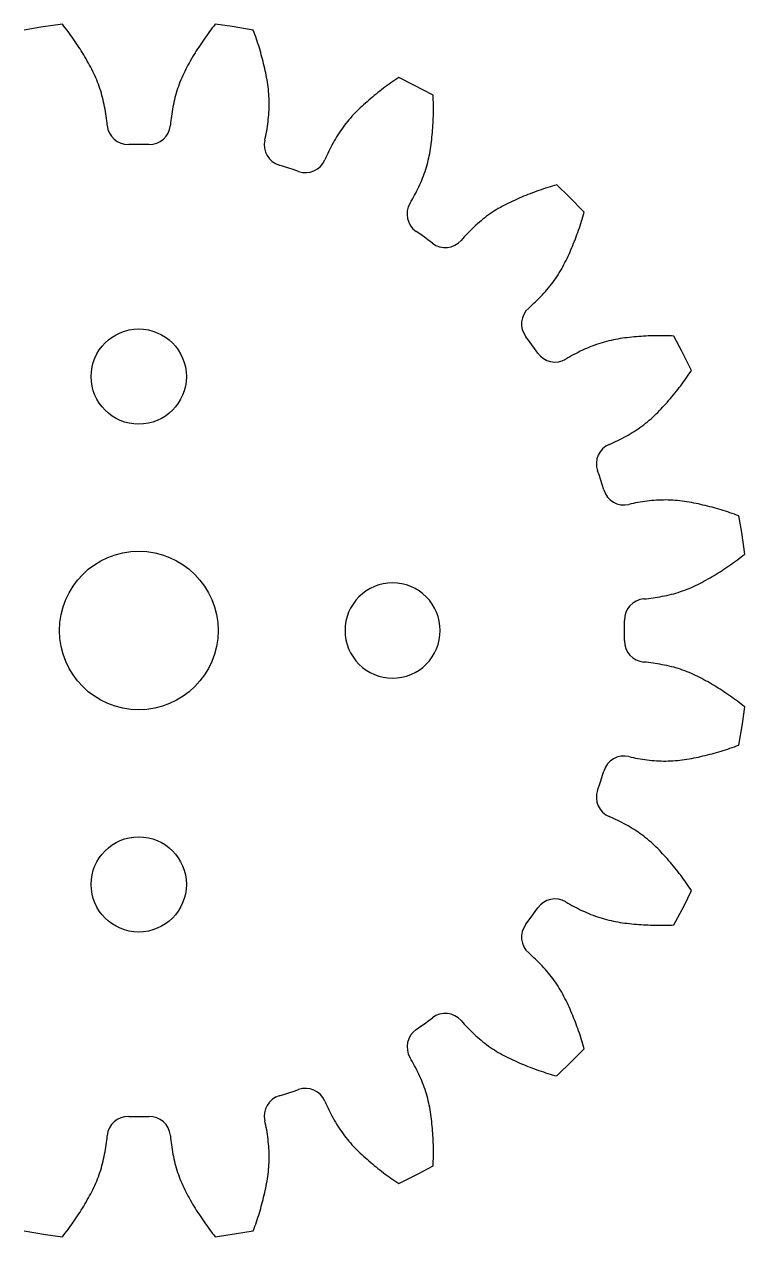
# Model space of a CAD drawing. Header units: inches. Extents: x -337 to 409, y -412 to 336.
# Drawn here: x -9.41 to 13.3, y 224.92 to 263.12 of the extents above; entities that cross this region are included whole.
import ezdxf

# ---------------------------------------------------------------- set-up
doc = ezdxf.new("R2010")
doc.units = ezdxf.units.IN
doc.header["$MEASUREMENT"] = 0

msp = doc.modelspace()

# ---------------------------------------------------------------- linework, layer by layer
at = {"color": 7, "linetype": 'Continuous'}
for p, q in [((-8.166, 263.063), (-8.212, 263.121)), ((-8.12, 263.006), (-8.166, 263.063)), ((-8.075, 262.947), (-8.12, 263.006)), ((-8.031, 262.889), (-8.075, 262.947)), ((-7.987, 262.829), (-8.031, 262.889)), ((-7.944, 262.77), (-7.987, 262.829)), ((-3.619, 262.829), (-3.662, 262.77)), ((-3.575, 262.889), (-3.619, 262.829)), ((-3.53, 262.947), (-3.575, 262.889)), ((-3.485, 263.006), (-3.53, 262.947)), ((-3.44, 263.063), (-3.485, 263.006)), ((-3.393, 263.121), (-3.44, 263.063)), ((-2.166, 262.862), (-2.193, 262.931)), ((-2.141, 262.793), (-2.166, 262.862)), ((-7.901, 262.71), (-7.944, 262.77)), ((-7.859, 262.649), (-7.901, 262.71)), ((-7.817, 262.589), (-7.859, 262.649)), ((-7.776, 262.527), (-7.817, 262.589)), ((-7.735, 262.466), (-7.776, 262.527)), ((-7.695, 262.404), (-7.735, 262.466)), ((-3.871, 262.466), (-3.911, 262.404)), ((-3.83, 262.527), (-3.871, 262.466)), ((-3.789, 262.589), (-3.83, 262.527)), ((-3.747, 262.649), (-3.789, 262.589)), ((-3.705, 262.71), (-3.747, 262.649)), ((-3.662, 262.77), (-3.705, 262.71)), ((-2.116, 262.723), (-2.141, 262.793)), ((-2.092, 262.654), (-2.116, 262.723)), ((-2.068, 262.584), (-2.092, 262.654)), ((-2.046, 262.514), (-2.068, 262.584)), ((-2.024, 262.444), (-2.046, 262.514)), ((-2.002, 262.373), (-2.024, 262.444)), ((-7.655, 262.342), (-7.695, 262.404)), ((-7.615, 262.28), (-7.655, 262.342)), ((-7.576, 262.217), (-7.615, 262.28)), ((-7.538, 262.154), (-7.576, 262.217)), ((-7.5, 262.091), (-7.538, 262.154)), ((-7.462, 262.027), (-7.5, 262.091)), ((-4.106, 262.091), (-4.144, 262.027)), ((-4.068, 262.154), (-4.106, 262.091)), ((-4.029, 262.217), (-4.068, 262.154)), ((-3.99, 262.28), (-4.029, 262.217)), ((-3.951, 262.342), (-3.99, 262.28)), ((-3.911, 262.404), (-3.951, 262.342)), ((-1.981, 262.302), (-2.002, 262.373)), ((-1.961, 262.231), (-1.981, 262.302)), ((-1.941, 262.16), (-1.961, 262.231)), ((-1.922, 262.089), (-1.941, 262.16)), ((-1.903, 262.018), (-1.922, 262.089)), ((-7.425, 261.963), (-7.462, 262.027)), ((-7.389, 261.898), (-7.425, 261.963)), ((-7.353, 261.834), (-7.389, 261.898)), ((-7.318, 261.769), (-7.353, 261.834)), ((-7.284, 261.703), (-7.318, 261.769)), ((-7.251, 261.637), (-7.284, 261.703)), ((-4.321, 261.703), (-4.354, 261.637)), ((-4.287, 261.769), (-4.321, 261.703)), ((-4.253, 261.834), (-4.287, 261.769)), ((-4.217, 261.898), (-4.253, 261.834)), ((-4.181, 261.963), (-4.217, 261.898)), ((-4.144, 262.027), (-4.181, 261.963)), ((-1.885, 261.946), (-1.903, 262.018)), ((-1.867, 261.874), (-1.885, 261.946)), ((-1.85, 261.803), (-1.867, 261.874)), ((-1.833, 261.731), (-1.85, 261.803)), ((-1.817, 261.658), (-1.833, 261.731)), ((-1.802, 261.586), (-1.817, 261.658)), ((-7.219, 261.571), (-7.251, 261.637)), ((-7.188, 261.504), (-7.219, 261.571)), ((-7.158, 261.437), (-7.188, 261.504)), ((-7.129, 261.369), (-7.158, 261.437)), ((-7.101, 261.301), (-7.129, 261.369)), ((-7.075, 261.232), (-7.101, 261.301)), ((-4.504, 261.301), (-4.53, 261.232)), ((-4.477, 261.369), (-4.504, 261.301)), ((-4.448, 261.437), (-4.477, 261.369)), ((-4.418, 261.504), (-4.448, 261.437)), ((-4.387, 261.571), (-4.418, 261.504)), ((-4.354, 261.637), (-4.387, 261.571)), ((-1.787, 261.514), (-1.802, 261.586)), ((-1.773, 261.441), (-1.787, 261.514)), ((-1.76, 261.368), (-1.773, 261.441)), ((-1.748, 261.296), (-1.76, 261.368)), ((-1.737, 261.223), (-1.748, 261.296)), ((2.146, 261.277), (2.086, 261.234)), ((2.207, 261.319), (2.146, 261.277)), ((2.268, 261.361), (2.207, 261.319)), ((2.329, 261.401), (2.268, 261.361)), ((2.39, 261.442), (2.329, 261.401)), ((-7.05, 261.163), (-7.075, 261.232)), ((-7.027, 261.093), (-7.05, 261.163)), ((-7.004, 261.023), (-7.027, 261.093)), ((-6.983, 260.952), (-7.004, 261.023)), ((-6.963, 260.881), (-6.983, 260.952)), ((-4.623, 260.952), (-4.643, 260.881)), ((-4.602, 261.023), (-4.623, 260.952)), ((-4.579, 261.093), (-4.602, 261.023)), ((-4.556, 261.163), (-4.579, 261.093)), ((-4.53, 261.232), (-4.556, 261.163)), ((-1.727, 261.15), (-1.737, 261.223)), ((-1.718, 261.077), (-1.727, 261.15)), ((-1.71, 261.003), (-1.718, 261.077)), ((-1.704, 260.93), (-1.71, 261.003)), ((-1.699, 260.856), (-1.704, 260.93)), ((1.677, 260.92), (1.62, 260.873)), ((1.734, 260.966), (1.677, 260.92)), ((1.792, 261.012), (1.734, 260.966)), ((1.85, 261.058), (1.792, 261.012)), ((1.909, 261.103), (1.85, 261.058)), ((1.967, 261.147), (1.909, 261.103)), ((2.027, 261.191), (1.967, 261.147)), ((2.086, 261.234), (2.027, 261.191)), ((3.477, 260.816), (3.474, 260.89)), ((-6.944, 260.81), (-6.963, 260.881)), ((-6.926, 260.738), (-6.944, 260.81)), ((-6.91, 260.666), (-6.926, 260.738)), ((-6.894, 260.594), (-6.91, 260.666)), ((-6.879, 260.521), (-6.894, 260.594)), ((-6.866, 260.449), (-6.879, 260.521)), ((-4.726, 260.521), (-4.74, 260.449)), ((-4.712, 260.594), (-4.726, 260.521)), ((-4.696, 260.666), (-4.712, 260.594)), ((-4.679, 260.738), (-4.696, 260.666)), ((-4.662, 260.81), (-4.679, 260.738)), ((-4.643, 260.881), (-4.662, 260.81)), ((-1.695, 260.783), (-1.699, 260.856)), ((-1.692, 260.709), (-1.695, 260.783)), ((-1.694, 260.488), (-1.692, 260.562)), ((-1.692, 260.636), (-1.692, 260.709)), ((-1.692, 260.562), (-1.692, 260.636)), ((1.23, 260.534), (1.176, 260.483)), ((1.284, 260.584), (1.23, 260.534)), ((1.339, 260.633), (1.284, 260.584)), ((1.394, 260.682), (1.339, 260.633)), ((1.45, 260.73), (1.394, 260.682)), ((1.506, 260.778), (1.45, 260.73)), ((1.563, 260.826), (1.506, 260.778)), ((1.62, 260.873), (1.563, 260.826)), ((3.48, 260.743), (3.477, 260.816)), ((3.482, 260.669), (3.48, 260.743)), ((3.484, 260.595), (3.482, 260.669)), ((3.485, 260.522), (3.484, 260.595)), ((3.485, 260.448), (3.485, 260.522)), ((-6.853, 260.376), (-6.866, 260.449)), ((-6.842, 260.303), (-6.853, 260.376)), ((-6.831, 260.23), (-6.842, 260.303)), ((-6.821, 260.157), (-6.831, 260.23)), ((-6.812, 260.084), (-6.821, 260.157)), ((-4.785, 260.157), (-4.793, 260.084)), ((-4.775, 260.23), (-4.785, 260.157)), ((-4.764, 260.303), (-4.775, 260.23)), ((-4.752, 260.376), (-4.764, 260.303)), ((-4.74, 260.449), (-4.752, 260.376)), ((-1.72, 260.12), (-1.712, 260.193)), ((-1.712, 260.193), (-1.706, 260.267)), ((-1.706, 260.267), (-1.7, 260.341)), ((-1.7, 260.341), (-1.696, 260.414)), ((-1.696, 260.414), (-1.694, 260.488)), ((0.867, 260.166), (0.819, 260.11)), ((0.917, 260.221), (0.867, 260.166)), ((0.967, 260.274), (0.917, 260.221)), ((1.018, 260.328), (0.967, 260.274)), ((1.07, 260.38), (1.018, 260.328)), ((1.122, 260.432), (1.07, 260.38)), ((1.176, 260.483), (1.122, 260.432)), ((3.475, 260.079), (3.478, 260.153)), ((3.478, 260.153), (3.481, 260.227)), ((3.481, 260.227), (3.483, 260.3)), ((3.483, 260.3), (3.484, 260.374)), ((3.484, 260.374), (3.485, 260.448)), ((-6.804, 260.01), (-6.812, 260.084)), ((-6.797, 259.937), (-6.804, 260.01)), ((-4.801, 260.01), (-4.808, 259.937)), ((-4.793, 260.084), (-4.801, 260.01)), ((-1.786, 259.682), (-1.772, 259.754)), ((-1.772, 259.754), (-1.76, 259.827)), ((-1.76, 259.827), (-1.748, 259.9)), ((-1.748, 259.9), (-1.738, 259.973)), ((-1.738, 259.973), (-1.728, 260.046)), ((-1.728, 260.046), (-1.72, 260.12)), ((0.551, 259.759), (0.51, 259.697)), ((0.593, 259.82), (0.551, 259.759)), ((0.636, 259.879), (0.593, 259.82)), ((0.68, 259.938), (0.636, 259.879)), ((0.725, 259.997), (0.68, 259.938)), ((0.772, 260.054), (0.725, 259.997)), ((0.819, 260.11), (0.772, 260.054)), ((3.451, 259.711), (3.457, 259.785)), ((3.457, 259.785), (3.462, 259.858)), ((3.462, 259.858), (3.467, 259.932)), ((3.467, 259.932), (3.471, 260.006)), ((3.471, 260.006), (3.475, 260.079)), ((-1.831, 259.465), (-1.815, 259.537)), ((-1.815, 259.537), (-1.8, 259.61)), ((-1.8, 259.61), (-1.786, 259.682)), ((0.319, 259.381), (0.284, 259.316)), ((0.356, 259.445), (0.319, 259.381)), ((0.393, 259.509), (0.356, 259.445)), ((0.431, 259.573), (0.393, 259.509)), ((0.47, 259.635), (0.431, 259.573)), ((0.51, 259.697), (0.47, 259.635)), ((3.412, 259.343), (3.421, 259.417)), ((3.421, 259.417), (3.43, 259.49)), ((3.43, 259.49), (3.438, 259.564)), ((3.438, 259.564), (3.445, 259.637)), ((3.445, 259.637), (3.451, 259.711)), ((0.12, 258.986), (0.09, 258.918)), ((0.151, 259.052), (0.12, 258.986)), ((0.183, 259.119), (0.151, 259.052)), ((0.216, 259.185), (0.183, 259.119)), ((0.25, 259.251), (0.216, 259.185)), ((0.284, 259.316), (0.25, 259.251)), ((3.337, 258.908), (3.352, 258.98)), ((3.352, 258.98), (3.366, 259.052)), ((3.366, 259.052), (3.379, 259.125)), ((3.379, 259.125), (3.391, 259.197)), ((3.391, 259.197), (3.402, 259.27)), ((3.402, 259.27), (3.412, 259.343)), ((0.09, 258.918), (0.061, 258.851)), ((3.241, 258.552), (3.263, 258.622)), ((3.263, 258.622), (3.283, 258.693)), ((3.283, 258.693), (3.303, 258.764)), ((3.303, 258.764), (3.32, 258.836)), ((3.32, 258.836), (3.337, 258.908)), ((3.114, 258.206), (3.141, 258.274)), ((3.141, 258.274), (3.168, 258.343)), ((3.168, 258.343), (3.193, 258.412)), ((3.193, 258.412), (3.218, 258.482)), ((3.218, 258.482), (3.241, 258.552)), ((2.926, 257.804), (2.959, 257.87)), ((2.959, 257.87), (2.992, 257.936)), ((2.992, 257.936), (3.024, 258.003)), ((3.024, 258.003), (3.055, 258.07)), ((3.055, 258.07), (3.085, 258.138)), ((3.085, 258.138), (3.114, 258.206)), ((6.67, 257.834), (6.601, 257.808)), ((6.74, 257.859), (6.67, 257.834)), ((6.809, 257.884), (6.74, 257.859)), ((6.879, 257.908), (6.809, 257.884)), ((6.949, 257.931), (6.879, 257.908)), ((7.019, 257.954), (6.949, 257.931)), ((7.089, 257.976), (7.019, 257.954)), ((7.16, 257.997), (7.089, 257.976)), ((7.23, 258.018), (7.16, 257.997)), ((7.301, 258.038), (7.23, 258.018)), ((7.372, 258.057), (7.301, 258.038)), ((2.747, 257.482), (2.784, 257.546)), ((2.784, 257.546), (2.821, 257.61)), ((2.821, 257.61), (2.857, 257.674)), ((2.857, 257.674), (2.892, 257.739)), ((2.892, 257.739), (2.926, 257.804)), ((5.788, 257.456), (5.723, 257.422)), ((5.854, 257.489), (5.788, 257.456)), ((5.921, 257.521), (5.854, 257.489)), ((5.987, 257.552), (5.921, 257.521)), ((6.055, 257.583), (5.987, 257.552)), ((6.122, 257.613), (6.055, 257.583)), ((6.19, 257.642), (6.122, 257.613)), ((6.258, 257.671), (6.19, 257.642)), ((6.327, 257.7), (6.258, 257.671)), ((6.395, 257.728), (6.327, 257.7)), ((6.463, 257.755), (6.395, 257.728)), ((6.532, 257.782), (6.463, 257.755)), ((6.601, 257.808), (6.532, 257.782)), ((5.161, 257.07), (5.103, 257.025)), ((5.221, 257.113), (5.161, 257.07)), ((5.281, 257.156), (5.221, 257.113)), ((5.342, 257.197), (5.281, 257.156)), ((5.404, 257.238), (5.342, 257.197)), ((5.466, 257.277), (5.404, 257.238)), ((5.529, 257.315), (5.466, 257.277)), ((5.593, 257.351), (5.529, 257.315)), ((5.658, 257.387), (5.593, 257.351)), ((5.723, 257.422), (5.658, 257.387)), ((8.193, 257.056), (8.213, 257.127)), ((8.213, 257.127), (8.232, 257.198)), ((4.712, 256.687), (4.659, 256.635)), ((4.766, 256.737), (4.712, 256.687)), ((4.82, 256.788), (4.766, 256.737)), ((4.875, 256.837), (4.82, 256.788)), ((4.931, 256.885), (4.875, 256.837)), ((4.987, 256.933), (4.931, 256.885)), ((5.045, 256.979), (4.987, 256.933)), ((5.103, 257.025), (5.045, 256.979)), ((8.058, 256.635), (8.082, 256.704)), ((8.082, 256.704), (8.106, 256.774)), ((8.106, 256.774), (8.129, 256.844)), ((8.129, 256.844), (8.151, 256.914)), ((8.151, 256.914), (8.172, 256.985)), ((8.172, 256.985), (8.193, 257.056)), ((4.405, 256.368), (4.356, 256.313)), ((4.454, 256.423), (4.405, 256.368)), ((4.505, 256.477), (4.454, 256.423)), ((4.555, 256.53), (4.505, 256.477)), ((4.607, 256.583), (4.555, 256.53)), ((4.659, 256.635), (4.607, 256.583)), ((7.93, 256.289), (7.956, 256.358)), ((7.956, 256.358), (7.983, 256.426)), ((7.983, 256.426), (8.008, 256.496)), ((8.008, 256.496), (8.034, 256.565)), ((8.034, 256.565), (8.058, 256.635)), ((7.758, 255.88), (7.788, 255.948)), ((7.788, 255.948), (7.817, 256.015)), ((7.817, 256.015), (7.846, 256.084)), ((7.846, 256.084), (7.874, 256.152)), ((7.874, 256.152), (7.902, 256.22)), ((7.902, 256.22), (7.93, 256.289)), ((7.562, 255.483), (7.597, 255.548)), ((7.597, 255.548), (7.63, 255.613)), ((7.63, 255.613), (7.663, 255.679)), ((7.663, 255.679), (7.696, 255.746)), ((7.696, 255.746), (7.727, 255.813)), ((7.727, 255.813), (7.758, 255.88)), ((7.331, 255.106), (7.372, 255.167)), ((7.372, 255.167), (7.412, 255.229)), ((7.412, 255.229), (7.451, 255.292)), ((7.451, 255.292), (7.489, 255.355)), ((7.489, 255.355), (7.526, 255.418)), ((7.526, 255.418), (7.562, 255.483)), ((7.06, 254.756), (7.108, 254.813)), ((7.108, 254.813), (7.154, 254.87)), ((7.154, 254.87), (7.2, 254.928)), ((7.2, 254.928), (7.245, 254.987)), ((7.245, 254.987), (7.288, 255.046)), ((7.288, 255.046), (7.331, 255.106)), ((6.705, 254.381), (6.758, 254.432)), ((6.758, 254.432), (6.81, 254.484)), ((6.81, 254.484), (6.861, 254.537)), ((6.861, 254.537), (6.912, 254.591)), ((6.912, 254.591), (6.962, 254.645)), ((6.962, 254.645), (7.011, 254.701)), ((7.011, 254.701), (7.06, 254.756)), ((6.488, 254.181), (6.543, 254.23)), ((6.543, 254.23), (6.598, 254.28)), ((6.598, 254.28), (6.652, 254.33)), ((6.652, 254.33), (6.705, 254.381)), ((9.665, 253.255), (9.591, 253.247)), ((9.738, 253.263), (9.665, 253.255)), ((9.812, 253.27), (9.738, 253.263)), ((9.886, 253.276), (9.812, 253.27)), ((9.959, 253.282), (9.886, 253.276)), ((10.033, 253.287), (9.959, 253.282)), ((10.107, 253.292), (10.033, 253.287)), ((10.18, 253.297), (10.107, 253.292)), ((10.254, 253.3), (10.18, 253.297)), ((10.328, 253.303), (10.254, 253.3)), ((10.402, 253.306), (10.328, 253.303)), ((10.475, 253.308), (10.402, 253.306)), ((10.549, 253.309), (10.475, 253.308)), ((10.623, 253.31), (10.549, 253.309)), ((10.696, 253.31), (10.623, 253.31)), ((10.77, 253.309), (10.696, 253.31)), ((10.844, 253.308), (10.77, 253.309)), ((10.917, 253.306), (10.844, 253.308)), ((10.991, 253.303), (10.917, 253.306)), ((11.064, 253.299), (10.991, 253.303)), ((8.245, 252.88), (8.178, 252.849)), ((8.312, 252.91), (8.245, 252.88)), ((8.38, 252.939), (8.312, 252.91)), ((8.449, 252.966), (8.38, 252.939)), ((8.518, 252.993), (8.449, 252.966)), ((8.587, 253.019), (8.518, 252.993)), ((8.657, 253.043), (8.587, 253.019)), ((8.727, 253.066), (8.657, 253.043)), ((8.797, 253.088), (8.727, 253.066)), ((8.868, 253.109), (8.797, 253.088)), ((8.939, 253.128), (8.868, 253.109)), ((9.011, 253.146), (8.939, 253.128)), ((9.082, 253.162), (9.011, 253.146)), ((9.154, 253.177), (9.082, 253.162)), ((9.227, 253.191), (9.154, 253.177)), ((9.299, 253.204), (9.227, 253.191)), ((9.372, 253.216), (9.299, 253.204)), ((9.445, 253.227), (9.372, 253.216)), ((9.518, 253.238), (9.445, 253.227)), ((9.591, 253.247), (9.518, 253.238)), ((7.72, 252.61), (7.657, 252.572)), ((7.784, 252.646), (7.72, 252.61)), ((7.849, 252.682), (7.784, 252.646)), ((7.913, 252.717), (7.849, 252.682)), ((7.979, 252.751), (7.913, 252.717)), ((8.045, 252.785), (7.979, 252.751)), ((8.111, 252.817), (8.045, 252.785)), ((8.178, 252.849), (8.111, 252.817)), ((11.535, 252.093), (11.576, 252.154)), ((11.576, 252.154), (11.616, 252.216)), ((11.232, 251.675), (11.277, 251.734)), ((11.277, 251.734), (11.322, 251.793)), ((11.322, 251.793), (11.366, 251.852)), ((11.366, 251.852), (11.409, 251.911)), ((11.409, 251.911), (11.451, 251.972)), ((11.451, 251.972), (11.494, 252.032)), ((11.494, 252.032), (11.535, 252.093)), ((10.953, 251.332), (11.001, 251.388)), ((11.001, 251.388), (11.048, 251.445)), ((11.048, 251.445), (11.095, 251.502)), ((11.095, 251.502), (11.141, 251.559)), ((11.141, 251.559), (11.187, 251.617)), ((11.187, 251.617), (11.232, 251.675)), ((10.607, 250.948), (10.658, 251.001)), ((10.658, 251.001), (10.708, 251.055)), ((10.708, 251.055), (10.758, 251.109)), ((10.758, 251.109), (10.808, 251.164)), ((10.808, 251.164), (10.857, 251.22)), ((10.857, 251.22), (10.905, 251.275)), ((10.905, 251.275), (10.953, 251.332)), ((10.171, 250.55), (10.229, 250.597)), ((10.229, 250.597), (10.285, 250.644)), ((10.285, 250.644), (10.341, 250.693)), ((10.341, 250.693), (10.395, 250.742)), ((10.395, 250.742), (10.449, 250.792)), ((10.449, 250.792), (10.502, 250.843)), ((10.502, 250.843), (10.555, 250.895)), ((10.555, 250.895), (10.607, 250.948)), ((9.62, 250.181), (9.684, 250.218)), ((9.684, 250.218), (9.747, 250.256)), ((9.747, 250.256), (9.81, 250.295)), ((9.81, 250.295), (9.872, 250.335)), ((9.872, 250.335), (9.934, 250.376)), ((9.934, 250.376), (9.994, 250.418)), ((9.994, 250.418), (10.054, 250.461)), ((10.054, 250.461), (10.113, 250.505)), ((10.113, 250.505), (10.171, 250.55)), ((9.026, 249.886), (9.093, 249.915)), ((9.093, 249.915), (9.16, 249.946)), ((9.16, 249.946), (9.227, 249.977)), ((9.227, 249.977), (9.294, 250.009)), ((9.294, 250.009), (9.36, 250.041)), ((9.36, 250.041), (9.425, 250.075)), ((9.425, 250.075), (9.491, 250.109)), ((9.491, 250.109), (9.556, 250.145)), ((9.556, 250.145), (9.62, 250.181)), ((9.712, 248.011), (9.64, 247.995)), ((9.784, 248.026), (9.712, 248.011)), ((9.857, 248.04), (9.784, 248.026)), ((9.929, 248.053), (9.857, 248.04)), ((10.002, 248.065), (9.929, 248.053)), ((10.075, 248.077), (10.002, 248.065)), ((10.148, 248.087), (10.075, 248.077)), ((10.221, 248.097), (10.148, 248.087)), ((10.294, 248.106), (10.221, 248.097)), ((10.368, 248.113), (10.294, 248.106)), ((10.442, 248.119), (10.368, 248.113)), ((10.515, 248.125), (10.442, 248.119)), ((10.589, 248.129), (10.515, 248.125)), ((10.663, 248.132), (10.589, 248.129)), ((10.737, 248.133), (10.663, 248.132)), ((10.81, 248.134), (10.737, 248.133)), ((10.884, 248.133), (10.81, 248.134)), ((10.958, 248.13), (10.884, 248.133)), ((11.031, 248.127), (10.958, 248.13)), ((11.105, 248.121), (11.031, 248.127)), ((11.178, 248.115), (11.105, 248.121)), ((11.251, 248.107), (11.178, 248.115)), ((11.324, 248.098), (11.251, 248.107)), ((11.398, 248.088), (11.324, 248.098)), ((11.47, 248.077), (11.398, 248.088)), ((11.543, 248.065), (11.47, 248.077)), ((11.616, 248.052), (11.543, 248.065)), ((11.688, 248.038), (11.616, 248.052)), ((11.761, 248.023), (11.688, 248.038)), ((11.833, 248.008), (11.761, 248.023)), ((11.905, 247.992), (11.833, 248.008)), ((11.977, 247.975), (11.905, 247.992)), ((12.049, 247.958), (11.977, 247.975)), ((12.121, 247.94), (12.049, 247.958)), ((12.193, 247.922), (12.121, 247.94)), ((12.264, 247.904), (12.193, 247.922)), ((12.335, 247.884), (12.264, 247.904)), ((12.406, 247.864), (12.335, 247.884)), ((12.477, 247.844), (12.406, 247.864)), ((12.548, 247.823), (12.477, 247.844)), ((12.618, 247.802), (12.548, 247.823)), ((12.689, 247.78), (12.618, 247.802)), ((12.759, 247.757), (12.689, 247.78)), ((12.829, 247.733), (12.759, 247.757)), ((12.898, 247.709), (12.829, 247.733)), ((12.968, 247.684), (12.898, 247.709)), ((13.037, 247.659), (12.968, 247.684)), ((13.106, 247.633), (13.037, 247.659)), ((13.181, 246.34), (13.238, 246.386)), ((13.238, 246.386), (13.296, 246.432)), ((12.641, 245.955), (12.702, 245.995)), ((12.702, 245.995), (12.764, 246.037)), ((12.764, 246.037), (12.824, 246.078)), ((12.824, 246.078), (12.885, 246.121)), ((12.885, 246.121), (12.945, 246.163)), ((12.945, 246.163), (13.004, 246.207)), ((13.004, 246.207), (13.063, 246.251)), ((13.063, 246.251), (13.122, 246.295)), ((13.122, 246.295), (13.181, 246.34)), ((12.009, 245.573), (12.073, 245.608)), ((12.073, 245.608), (12.138, 245.645)), ((12.138, 245.645), (12.202, 245.682)), ((12.202, 245.682), (12.265, 245.719)), ((12.265, 245.719), (12.329, 245.757)), ((12.329, 245.757), (12.392, 245.796)), ((12.392, 245.796), (12.454, 245.835)), ((12.454, 245.835), (12.517, 245.874)), ((12.517, 245.874), (12.579, 245.914)), ((12.579, 245.914), (12.641, 245.955)), ((11.197, 245.224), (11.268, 245.246)), ((11.268, 245.246), (11.338, 245.27)), ((11.338, 245.27), (11.407, 245.295)), ((11.407, 245.295), (11.476, 245.321)), ((11.476, 245.321), (11.544, 245.349)), ((11.544, 245.349), (11.612, 245.377)), ((11.612, 245.377), (11.679, 245.407)), ((11.679, 245.407), (11.746, 245.439)), ((11.746, 245.439), (11.812, 245.471)), ((11.812, 245.471), (11.878, 245.504)), ((11.878, 245.504), (11.944, 245.538)), ((11.944, 245.538), (12.009, 245.573)), ((10.112, 245.017), (10.185, 245.024)), ((10.185, 245.024), (10.258, 245.032)), ((10.258, 245.032), (10.332, 245.041)), ((10.332, 245.041), (10.405, 245.051)), ((10.405, 245.051), (10.477, 245.061)), ((10.477, 245.061), (10.55, 245.073)), ((10.55, 245.073), (10.623, 245.085)), ((10.623, 245.085), (10.696, 245.099)), ((10.696, 245.099), (10.768, 245.113)), ((10.768, 245.113), (10.841, 245.129)), ((10.841, 245.129), (10.913, 245.146)), ((10.913, 245.146), (10.984, 245.163)), ((10.984, 245.163), (11.056, 245.182)), ((11.056, 245.182), (11.127, 245.202)), ((11.127, 245.202), (11.197, 245.224)), ((10.185, 243.021), (10.112, 243.028)), ((10.258, 243.013), (10.185, 243.021)), ((10.332, 243.004), (10.258, 243.013)), ((10.405, 242.994), (10.332, 243.004)), ((10.477, 242.984), (10.405, 242.994)), ((10.55, 242.972), (10.477, 242.984)), ((10.623, 242.959), (10.55, 242.972)), ((10.696, 242.946), (10.623, 242.959)), ((10.768, 242.931), (10.696, 242.946)), ((10.841, 242.916), (10.768, 242.931)), ((10.913, 242.899), (10.841, 242.916)), ((10.984, 242.881), (10.913, 242.899)), ((11.056, 242.863), (10.984, 242.881)), ((11.127, 242.843), (11.056, 242.863)), ((11.197, 242.821), (11.127, 242.843)), ((11.268, 242.799), (11.197, 242.821)), ((11.338, 242.775), (11.268, 242.799)), ((11.407, 242.75), (11.338, 242.775)), ((11.476, 242.724), (11.407, 242.75)), ((11.544, 242.696), (11.476, 242.724)), ((11.612, 242.667), (11.544, 242.696)), ((11.679, 242.637), (11.612, 242.667)), ((11.746, 242.606), (11.679, 242.637)), ((11.812, 242.574), (11.746, 242.606)), ((11.878, 242.541), (11.812, 242.574)), ((11.944, 242.507), (11.878, 242.541)), ((12.009, 242.472), (11.944, 242.507)), ((12.073, 242.436), (12.009, 242.472)), ((12.138, 242.4), (12.073, 242.436)), ((12.202, 242.363), (12.138, 242.4)), ((12.265, 242.326), (12.202, 242.363)), ((12.329, 242.287), (12.265, 242.326)), ((12.392, 242.249), (12.329, 242.287)), ((12.454, 242.21), (12.392, 242.249)), ((12.517, 242.17), (12.454, 242.21)), ((12.579, 242.131), (12.517, 242.17)), ((12.641, 242.09), (12.579, 242.131)), ((12.702, 242.049), (12.641, 242.09)), ((12.764, 242.008), (12.702, 242.049)), ((12.824, 241.966), (12.764, 242.008)), ((12.885, 241.924), (12.824, 241.966)), ((12.945, 241.881), (12.885, 241.924)), ((13.004, 241.838), (12.945, 241.881)), ((13.063, 241.794), (13.004, 241.838)), ((13.122, 241.75), (13.063, 241.794)), ((13.181, 241.705), (13.122, 241.75)), ((13.238, 241.659), (13.181, 241.705)), ((13.296, 241.613), (13.238, 241.659)), ((12.618, 240.243), (12.689, 240.265)), ((12.689, 240.265), (12.759, 240.288)), ((12.759, 240.288), (12.829, 240.311)), ((12.829, 240.311), (12.898, 240.336)), ((12.898, 240.336), (12.968, 240.36)), ((12.968, 240.36), (13.037, 240.386)), ((13.037, 240.386), (13.106, 240.412)), ((9.64, 240.05), (9.712, 240.034)), ((9.712, 240.034), (9.784, 240.019)), ((9.784, 240.019), (9.857, 240.005)), ((9.857, 240.005), (9.929, 239.992)), ((9.929, 239.992), (10.002, 239.98)), ((10.002, 239.98), (10.075, 239.968)), ((10.075, 239.968), (10.148, 239.958)), ((10.148, 239.958), (10.221, 239.948)), ((10.221, 239.948), (10.294, 239.939)), ((10.294, 239.939), (10.368, 239.932)), ((10.368, 239.932), (10.442, 239.925)), ((10.442, 239.925), (10.515, 239.92)), ((10.515, 239.92), (10.589, 239.916)), ((10.589, 239.916), (10.663, 239.913)), ((10.663, 239.913), (10.737, 239.911)), ((10.737, 239.911), (10.81, 239.911)), ((10.81, 239.911), (10.884, 239.912)), ((10.884, 239.912), (10.958, 239.914)), ((10.958, 239.914), (11.031, 239.918)), ((11.031, 239.918), (11.105, 239.923)), ((11.105, 239.923), (11.178, 239.93)), ((11.178, 239.93), (11.251, 239.938)), ((11.251, 239.938), (11.324, 239.946)), ((11.324, 239.946), (11.398, 239.957)), ((11.398, 239.957), (11.47, 239.968)), ((11.47, 239.968), (11.543, 239.98)), ((11.543, 239.98), (11.616, 239.993)), ((11.616, 239.993), (11.688, 240.007)), ((11.688, 240.007), (11.761, 240.021)), ((11.761, 240.021), (11.833, 240.037)), ((11.833, 240.037), (11.905, 240.053)), ((11.905, 240.053), (11.977, 240.07)), ((11.977, 240.07), (12.049, 240.087)), ((12.049, 240.087), (12.121, 240.105)), ((12.121, 240.105), (12.193, 240.123)), ((12.193, 240.123), (12.264, 240.141)), ((12.264, 240.141), (12.335, 240.161)), ((12.335, 240.161), (12.406, 240.18)), ((12.406, 240.18), (12.477, 240.201)), ((12.477, 240.201), (12.548, 240.222)), ((12.548, 240.222), (12.618, 240.243)), ((9.093, 238.129), (9.026, 238.159)), ((9.16, 238.099), (9.093, 238.129)), ((9.227, 238.068), (9.16, 238.099)), ((9.294, 238.036), (9.227, 238.068)), ((9.36, 238.004), (9.294, 238.036)), ((9.425, 237.97), (9.36, 238.004)), ((9.491, 237.935), (9.425, 237.97)), ((9.556, 237.9), (9.491, 237.935)), ((9.62, 237.864), (9.556, 237.9)), ((9.684, 237.827), (9.62, 237.864)), ((9.747, 237.789), (9.684, 237.827)), ((9.81, 237.75), (9.747, 237.789)), ((9.872, 237.71), (9.81, 237.75)), ((9.934, 237.669), (9.872, 237.71)), ((9.994, 237.627), (9.934, 237.669)), ((10.054, 237.584), (9.994, 237.627)), ((10.113, 237.54), (10.054, 237.584)), ((10.171, 237.494), (10.113, 237.54)), ((10.229, 237.448), (10.171, 237.494)), ((10.285, 237.401), (10.229, 237.448)), ((10.341, 237.352), (10.285, 237.401)), ((10.395, 237.303), (10.341, 237.352)), ((10.449, 237.253), (10.395, 237.303)), ((10.502, 237.202), (10.449, 237.253)), ((10.555, 237.15), (10.502, 237.202)), ((10.607, 237.097), (10.555, 237.15)), ((10.658, 237.044), (10.607, 237.097)), ((10.708, 236.99), (10.658, 237.044)), ((10.758, 236.936), (10.708, 236.99)), ((10.808, 236.881), (10.758, 236.936)), ((10.857, 236.825), (10.808, 236.881)), ((10.905, 236.769), (10.857, 236.825)), ((10.953, 236.713), (10.905, 236.769)), ((11.001, 236.657), (10.953, 236.713)), ((11.048, 236.6), (11.001, 236.657)), ((11.095, 236.543), (11.048, 236.6)), ((11.141, 236.485), (11.095, 236.543)), ((11.187, 236.428), (11.141, 236.485)), ((11.232, 236.369), (11.187, 236.428)), ((11.277, 236.311), (11.232, 236.369)), ((11.322, 236.252), (11.277, 236.311)), ((11.366, 236.193), (11.322, 236.252)), ((11.409, 236.133), (11.366, 236.193)), ((11.451, 236.073), (11.409, 236.133)), ((11.494, 236.013), (11.451, 236.073)), ((11.535, 235.952), (11.494, 236.013)), ((11.576, 235.891), (11.535, 235.952)), ((11.616, 235.829), (11.576, 235.891)), ((7.657, 235.472), (7.72, 235.435)), ((7.72, 235.435), (7.784, 235.399)), ((7.784, 235.399), (7.849, 235.363)), ((7.849, 235.363), (7.913, 235.328)), ((7.913, 235.328), (7.979, 235.293)), ((7.979, 235.293), (8.045, 235.26)), ((8.045, 235.26), (8.111, 235.227)), ((8.111, 235.227), (8.178, 235.196)), ((8.178, 235.196), (8.245, 235.165)), ((8.245, 235.165), (8.312, 235.135)), ((8.312, 235.135), (8.38, 235.106)), ((8.38, 235.106), (8.449, 235.078)), ((8.449, 235.078), (8.518, 235.052)), ((8.518, 235.052), (8.587, 235.026)), ((8.587, 235.026), (8.657, 235.002)), ((8.657, 235.002), (8.727, 234.978)), ((8.727, 234.978), (8.797, 234.957)), ((8.797, 234.957), (8.868, 234.936)), ((8.868, 234.936), (8.939, 234.917)), ((8.939, 234.917), (9.011, 234.899)), ((9.011, 234.899), (9.082, 234.883)), ((9.082, 234.883), (9.154, 234.868)), ((9.154, 234.868), (9.227, 234.853)), ((9.227, 234.853), (9.299, 234.84)), ((9.299, 234.84), (9.372, 234.828)), ((9.372, 234.828), (9.445, 234.817)), ((9.445, 234.817), (9.518, 234.807)), ((9.518, 234.807), (9.591, 234.798)), ((9.591, 234.798), (9.665, 234.79)), ((9.665, 234.79), (9.738, 234.782)), ((9.738, 234.782), (9.812, 234.775)), ((9.812, 234.775), (9.886, 234.769)), ((9.886, 234.769), (9.959, 234.763)), ((9.959, 234.763), (10.033, 234.757)), ((10.033, 234.757), (10.107, 234.753)), ((10.107, 234.753), (10.18, 234.748)), ((10.18, 234.748), (10.254, 234.745)), ((10.254, 234.745), (10.328, 234.742)), ((10.328, 234.742), (10.402, 234.739)), ((10.402, 234.739), (10.475, 234.737)), ((10.475, 234.737), (10.549, 234.736)), ((10.549, 234.736), (10.623, 234.735)), ((10.623, 234.735), (10.696, 234.735)), ((10.696, 234.735), (10.77, 234.736)), ((10.77, 234.736), (10.844, 234.737)), ((10.844, 234.737), (10.917, 234.739)), ((10.917, 234.739), (10.991, 234.742)), ((10.991, 234.742), (11.064, 234.746)), ((6.543, 233.815), (6.488, 233.863)), ((6.598, 233.765), (6.543, 233.815)), ((6.652, 233.715), (6.598, 233.765)), ((6.705, 233.664), (6.652, 233.715)), ((6.758, 233.613), (6.705, 233.664)), ((6.81, 233.56), (6.758, 233.613)), ((6.861, 233.507), (6.81, 233.56)), ((6.912, 233.454), (6.861, 233.507)), ((6.962, 233.399), (6.912, 233.454)), ((7.011, 233.344), (6.962, 233.399)), ((7.06, 233.288), (7.011, 233.344)), ((7.108, 233.232), (7.06, 233.288)), ((7.154, 233.175), (7.108, 233.232)), ((7.2, 233.117), (7.154, 233.175)), ((7.245, 233.058), (7.2, 233.117)), ((7.288, 232.999), (7.245, 233.058)), ((7.331, 232.939), (7.288, 232.999)), ((7.372, 232.877), (7.331, 232.939)), ((7.412, 232.816), (7.372, 232.877)), ((7.451, 232.753), (7.412, 232.816)), ((7.489, 232.69), (7.451, 232.753)), ((7.526, 232.626), (7.489, 232.69)), ((7.562, 232.562), (7.526, 232.626)), ((7.597, 232.497), (7.562, 232.562)), ((7.63, 232.431), (7.597, 232.497)), ((7.663, 232.365), (7.63, 232.431)), ((7.696, 232.299), (7.663, 232.365)), ((7.727, 232.232), (7.696, 232.299)), ((7.758, 232.165), (7.727, 232.232)), ((7.788, 232.097), (7.758, 232.165)), ((7.817, 232.029), (7.788, 232.097)), ((7.846, 231.961), (7.817, 232.029)), ((7.874, 231.893), (7.846, 231.961)), ((7.902, 231.825), (7.874, 231.893)), ((4.356, 231.732), (4.405, 231.677)), ((4.405, 231.677), (4.454, 231.622)), ((4.454, 231.622), (4.505, 231.568)), ((4.505, 231.568), (4.555, 231.515)), ((4.555, 231.515), (4.607, 231.462)), ((7.93, 231.756), (7.902, 231.825)), ((7.956, 231.687), (7.93, 231.756)), ((7.983, 231.618), (7.956, 231.687)), ((8.008, 231.549), (7.983, 231.618)), ((8.034, 231.48), (8.008, 231.549)), ((8.058, 231.41), (8.034, 231.48)), ((4.607, 231.462), (4.659, 231.41)), ((4.659, 231.41), (4.712, 231.358)), ((4.712, 231.358), (4.766, 231.308)), ((4.766, 231.308), (4.82, 231.257)), ((4.82, 231.257), (4.875, 231.208)), ((4.875, 231.208), (4.931, 231.16)), ((4.931, 231.16), (4.987, 231.112)), ((4.987, 231.112), (5.045, 231.065)), ((8.082, 231.341), (8.058, 231.41)), ((8.106, 231.271), (8.082, 231.341)), ((8.129, 231.201), (8.106, 231.271)), ((8.151, 231.13), (8.129, 231.201)), ((8.172, 231.06), (8.151, 231.13)), ((5.045, 231.065), (5.103, 231.02)), ((5.103, 231.02), (5.161, 230.975)), ((5.161, 230.975), (5.221, 230.931)), ((5.221, 230.931), (5.281, 230.889)), ((5.281, 230.889), (5.342, 230.847)), ((5.342, 230.847), (5.404, 230.807)), ((5.404, 230.807), (5.466, 230.768)), ((5.466, 230.768), (5.529, 230.73)), ((5.529, 230.73), (5.593, 230.694)), ((8.193, 230.989), (8.172, 231.06)), ((8.213, 230.918), (8.193, 230.989)), ((8.232, 230.847), (8.213, 230.918)), ((2.784, 230.499), (2.747, 230.563)), ((2.821, 230.435), (2.784, 230.499)), ((2.857, 230.371), (2.821, 230.435)), ((2.892, 230.306), (2.857, 230.371)), ((5.593, 230.694), (5.658, 230.658)), ((5.658, 230.658), (5.723, 230.623)), ((5.723, 230.623), (5.788, 230.589)), ((5.788, 230.589), (5.854, 230.556)), ((5.854, 230.556), (5.921, 230.524)), ((5.921, 230.524), (5.987, 230.493)), ((5.987, 230.493), (6.055, 230.462)), ((6.055, 230.462), (6.122, 230.432)), ((6.122, 230.432), (6.19, 230.402)), ((6.19, 230.402), (6.258, 230.374)), ((6.258, 230.374), (6.327, 230.345)), ((6.327, 230.345), (6.395, 230.317)), ((2.926, 230.241), (2.892, 230.306)), ((2.959, 230.175), (2.926, 230.241)), ((2.992, 230.109), (2.959, 230.175)), ((3.024, 230.042), (2.992, 230.109)), ((3.055, 229.975), (3.024, 230.042)), ((3.085, 229.907), (3.055, 229.975)), ((6.395, 230.317), (6.463, 230.29)), ((6.463, 230.29), (6.532, 230.263)), ((6.532, 230.263), (6.601, 230.237)), ((6.601, 230.237), (6.67, 230.211)), ((6.67, 230.211), (6.74, 230.186)), ((6.74, 230.186), (6.809, 230.161)), ((6.809, 230.161), (6.879, 230.137)), ((6.879, 230.137), (6.949, 230.114)), ((6.949, 230.114), (7.019, 230.091)), ((7.019, 230.091), (7.089, 230.069)), ((7.089, 230.069), (7.16, 230.048)), ((7.16, 230.048), (7.23, 230.027)), ((7.23, 230.027), (7.301, 230.007)), ((7.301, 230.007), (7.372, 229.988)), ((3.114, 229.839), (3.085, 229.907)), ((3.141, 229.771), (3.114, 229.839)), ((3.168, 229.702), (3.141, 229.771)), ((3.193, 229.632), (3.168, 229.702)), ((3.218, 229.563), (3.193, 229.632)), ((0.061, 229.194), (0.09, 229.126)), ((3.241, 229.493), (3.218, 229.563)), ((3.263, 229.422), (3.241, 229.493)), ((3.283, 229.352), (3.263, 229.422)), ((3.303, 229.28), (3.283, 229.352)), ((3.32, 229.209), (3.303, 229.28)), ((3.337, 229.137), (3.32, 229.209)), ((0.09, 229.126), (0.12, 229.059)), ((0.12, 229.059), (0.151, 228.992)), ((0.151, 228.992), (0.183, 228.926)), ((0.183, 228.926), (0.216, 228.86)), ((0.216, 228.86), (0.25, 228.794)), ((3.352, 229.065), (3.337, 229.137)), ((3.366, 228.993), (3.352, 229.065)), ((3.379, 228.92), (3.366, 228.993)), ((3.391, 228.848), (3.379, 228.92)), ((3.402, 228.775), (3.391, 228.848)), ((-1.815, 228.507), (-1.831, 228.579)), ((-1.8, 228.435), (-1.815, 228.507)), ((-1.786, 228.363), (-1.8, 228.435)), ((0.25, 228.794), (0.284, 228.729)), ((0.284, 228.729), (0.319, 228.664)), ((0.319, 228.664), (0.356, 228.6)), ((0.356, 228.6), (0.393, 228.536)), ((0.393, 228.536), (0.431, 228.472)), ((0.431, 228.472), (0.47, 228.41)), ((3.412, 228.701), (3.402, 228.775)), ((3.421, 228.628), (3.412, 228.701)), ((3.43, 228.555), (3.421, 228.628)), ((3.438, 228.481), (3.43, 228.555)), ((3.445, 228.408), (3.438, 228.481)), ((-6.804, 228.034), (-6.797, 228.108)), ((-4.808, 228.108), (-4.801, 228.034)), ((-1.772, 228.291), (-1.786, 228.363)), ((-1.76, 228.218), (-1.772, 228.291)), ((-1.748, 228.145), (-1.76, 228.218)), ((-1.738, 228.072), (-1.748, 228.145)), ((-1.728, 227.999), (-1.738, 228.072)), ((0.47, 228.41), (0.51, 228.347)), ((0.51, 228.347), (0.551, 228.286)), ((0.551, 228.286), (0.593, 228.225)), ((0.593, 228.225), (0.636, 228.166)), ((0.636, 228.166), (0.68, 228.106)), ((0.68, 228.106), (0.725, 228.048)), ((0.725, 228.048), (0.772, 227.991)), ((3.451, 228.334), (3.445, 228.408)), ((3.457, 228.26), (3.451, 228.334)), ((3.462, 228.186), (3.457, 228.26)), ((3.467, 228.113), (3.462, 228.186)), ((3.471, 228.039), (3.467, 228.113)), ((3.475, 227.965), (3.471, 228.039)), ((-6.866, 227.596), (-6.853, 227.669)), ((-6.853, 227.669), (-6.842, 227.742)), ((-6.842, 227.742), (-6.831, 227.815)), ((-6.831, 227.815), (-6.821, 227.888)), ((-6.821, 227.888), (-6.812, 227.961)), ((-6.812, 227.961), (-6.804, 228.034)), ((-4.801, 228.034), (-4.793, 227.961)), ((-4.793, 227.961), (-4.785, 227.888)), ((-4.785, 227.888), (-4.775, 227.815)), ((-4.775, 227.815), (-4.764, 227.742)), ((-4.764, 227.742), (-4.752, 227.669)), ((-4.752, 227.669), (-4.74, 227.596)), ((-1.72, 227.925), (-1.728, 227.999)), ((-1.712, 227.852), (-1.72, 227.925)), ((-1.706, 227.778), (-1.712, 227.852)), ((-1.7, 227.704), (-1.706, 227.778)), ((-1.696, 227.631), (-1.7, 227.704)), ((0.772, 227.991), (0.819, 227.935)), ((0.819, 227.935), (0.867, 227.879)), ((0.867, 227.879), (0.917, 227.824)), ((0.917, 227.824), (0.967, 227.77)), ((0.967, 227.77), (1.018, 227.717)), ((1.018, 227.717), (1.07, 227.665)), ((1.07, 227.665), (1.122, 227.613)), ((3.478, 227.892), (3.475, 227.965)), ((3.481, 227.818), (3.478, 227.892)), ((3.483, 227.744), (3.481, 227.818)), ((3.484, 227.671), (3.483, 227.744)), ((3.485, 227.597), (3.484, 227.671)), ((-6.944, 227.235), (-6.926, 227.307)), ((-6.926, 227.307), (-6.91, 227.379)), ((-6.91, 227.379), (-6.894, 227.451)), ((-6.894, 227.451), (-6.879, 227.524)), ((-6.879, 227.524), (-6.866, 227.596)), ((-4.74, 227.596), (-4.726, 227.524)), ((-4.726, 227.524), (-4.712, 227.451)), ((-4.712, 227.451), (-4.696, 227.379)), ((-4.696, 227.379), (-4.679, 227.307)), ((-4.679, 227.307), (-4.662, 227.235)), ((-1.694, 227.557), (-1.696, 227.631)), ((-1.695, 227.262), (-1.692, 227.335)), ((-1.692, 227.483), (-1.694, 227.557)), ((-1.692, 227.409), (-1.692, 227.483)), ((-1.692, 227.335), (-1.692, 227.409)), ((1.122, 227.613), (1.176, 227.562)), ((1.176, 227.562), (1.23, 227.511)), ((1.23, 227.511), (1.284, 227.461)), ((1.284, 227.461), (1.339, 227.412)), ((1.339, 227.412), (1.394, 227.363)), ((1.394, 227.363), (1.45, 227.315)), ((1.45, 227.315), (1.506, 227.267)), ((3.477, 227.229), (3.48, 227.302)), ((3.48, 227.302), (3.482, 227.376)), ((3.482, 227.376), (3.484, 227.45)), ((3.484, 227.45), (3.485, 227.523)), ((3.485, 227.523), (3.485, 227.597)), ((-7.05, 226.882), (-7.027, 226.952)), ((-7.027, 226.952), (-7.004, 227.022)), ((-7.004, 227.022), (-6.983, 227.093)), ((-6.983, 227.093), (-6.963, 227.164)), ((-6.963, 227.164), (-6.944, 227.235)), ((-4.662, 227.235), (-4.643, 227.164)), ((-4.643, 227.164), (-4.623, 227.093)), ((-4.623, 227.093), (-4.602, 227.022)), ((-4.602, 227.022), (-4.579, 226.952)), ((-4.579, 226.952), (-4.556, 226.882)), ((-1.737, 226.822), (-1.727, 226.895)), ((-1.727, 226.895), (-1.718, 226.968)), ((-1.718, 226.968), (-1.71, 227.042)), ((-1.71, 227.042), (-1.704, 227.115)), ((-1.704, 227.115), (-1.699, 227.188)), ((-1.699, 227.188), (-1.695, 227.262)), ((1.506, 227.267), (1.563, 227.219)), ((1.563, 227.219), (1.62, 227.172)), ((1.62, 227.172), (1.677, 227.125)), ((1.677, 227.125), (1.734, 227.078)), ((1.734, 227.078), (1.792, 227.033)), ((1.792, 227.033), (1.85, 226.987)), ((1.85, 226.987), (1.909, 226.942)), ((1.909, 226.942), (1.967, 226.898)), ((1.967, 226.898), (2.027, 226.854)), ((3.474, 227.155), (3.477, 227.229)), ((-7.219, 226.474), (-7.188, 226.541)), ((-7.188, 226.541), (-7.158, 226.608)), ((-7.158, 226.608), (-7.129, 226.676)), ((-7.129, 226.676), (-7.101, 226.744)), ((-7.101, 226.744), (-7.075, 226.813)), ((-7.075, 226.813), (-7.05, 226.882)), ((-4.556, 226.882), (-4.53, 226.813)), ((-4.53, 226.813), (-4.504, 226.744)), ((-4.504, 226.744), (-4.477, 226.676)), ((-4.477, 226.676), (-4.448, 226.608)), ((-4.448, 226.608), (-4.418, 226.541)), ((-4.418, 226.541), (-4.387, 226.474)), ((-1.802, 226.459), (-1.787, 226.531)), ((-1.787, 226.531), (-1.773, 226.604)), ((-1.773, 226.604), (-1.76, 226.676)), ((-1.76, 226.676), (-1.748, 226.749)), ((-1.748, 226.749), (-1.737, 226.822)), ((2.027, 226.854), (2.086, 226.811)), ((2.086, 226.811), (2.146, 226.768)), ((2.146, 226.768), (2.207, 226.726)), ((2.207, 226.726), (2.268, 226.684)), ((2.268, 226.684), (2.329, 226.643)), ((2.329, 226.643), (2.39, 226.603)), ((-7.425, 226.082), (-7.389, 226.146)), ((-7.389, 226.146), (-7.353, 226.211)), ((-7.353, 226.211), (-7.318, 226.276)), ((-7.318, 226.276), (-7.284, 226.342)), ((-7.284, 226.342), (-7.251, 226.407)), ((-7.251, 226.407), (-7.219, 226.474)), ((-4.387, 226.474), (-4.354, 226.407)), ((-4.354, 226.407), (-4.321, 226.342)), ((-4.321, 226.342), (-4.287, 226.276)), ((-4.287, 226.276), (-4.253, 226.211)), ((-4.253, 226.211), (-4.217, 226.146)), ((-4.217, 226.146), (-4.181, 226.082)), ((-1.885, 226.099), (-1.867, 226.17)), ((-1.867, 226.17), (-1.85, 226.242)), ((-1.85, 226.242), (-1.833, 226.314)), ((-1.833, 226.314), (-1.817, 226.386)), ((-1.817, 226.386), (-1.802, 226.459)), ((-7.655, 225.703), (-7.615, 225.765)), ((-7.615, 225.765), (-7.576, 225.828)), ((-7.576, 225.828), (-7.538, 225.891)), ((-7.538, 225.891), (-7.5, 225.954)), ((-7.5, 225.954), (-7.462, 226.018)), ((-7.462, 226.018), (-7.425, 226.082)), ((-4.181, 226.082), (-4.144, 226.018)), ((-4.144, 226.018), (-4.106, 225.954)), ((-4.106, 225.954), (-4.068, 225.891)), ((-4.068, 225.891), (-4.029, 225.828)), ((-4.029, 225.828), (-3.99, 225.765)), ((-3.99, 225.765), (-3.951, 225.703)), ((-1.981, 225.742), (-1.961, 225.813)), ((-1.961, 225.813), (-1.941, 225.884)), ((-1.941, 225.884), (-1.922, 225.956)), ((-1.922, 225.956), (-1.903, 226.027)), ((-1.903, 226.027), (-1.885, 226.099)), ((-7.901, 225.335), (-7.859, 225.395)), ((-7.859, 225.395), (-7.817, 225.456)), ((-7.817, 225.456), (-7.776, 225.517)), ((-7.776, 225.517), (-7.735, 225.579)), ((-7.735, 225.579), (-7.695, 225.641)), ((-7.695, 225.641), (-7.655, 225.703)), ((-3.951, 225.703), (-3.911, 225.641)), ((-3.911, 225.641), (-3.871, 225.579)), ((-3.871, 225.579), (-3.83, 225.517)), ((-3.83, 225.517), (-3.789, 225.456)), ((-3.789, 225.456), (-3.747, 225.395)), ((-3.747, 225.395), (-3.705, 225.335)), ((-2.116, 225.321), (-2.092, 225.391)), ((-2.092, 225.391), (-2.068, 225.461)), ((-2.068, 225.461), (-2.046, 225.531)), ((-2.046, 225.531), (-2.024, 225.601)), ((-2.024, 225.601), (-2.002, 225.672)), ((-2.002, 225.672), (-1.981, 225.742)), ((-8.212, 224.924), (-8.166, 224.981)), ((-8.166, 224.981), (-8.12, 225.039)), ((-8.12, 225.039), (-8.075, 225.097)), ((-8.075, 225.097), (-8.031, 225.156)), ((-8.031, 225.156), (-7.987, 225.215)), ((-7.987, 225.215), (-7.944, 225.275)), ((-7.944, 225.275), (-7.901, 225.335)), ((-3.705, 225.335), (-3.662, 225.275)), ((-3.662, 225.275), (-3.619, 225.215)), ((-3.619, 225.215), (-3.575, 225.156)), ((-3.575, 225.156), (-3.53, 225.097)), ((-3.53, 225.097), (-3.485, 225.039)), ((-3.485, 225.039), (-3.44, 224.981)), ((-3.44, 224.981), (-3.393, 224.924)), ((-2.193, 225.114), (-2.166, 225.183)), ((-2.166, 225.183), (-2.141, 225.252)), ((-2.141, 225.252), (-2.116, 225.321))]:
    msp.add_line(p, q, dxfattribs=at)
at = {"color": 7, "linetype": 'Continuous', "flags": 128}
for points in [[(-8.212, 263.121), (-8.886, 263.024), (-9.413, 262.931)], [(-2.193, 262.931), (-2.864, 263.047), (-3.393, 263.121)], [(3.474, 260.89), (2.871, 261.207), (2.39, 261.442)], [(-5.803, 259.335), (-5.981, 259.334), (-6.121, 259.332)], [(-5.485, 259.332), (-5.663, 259.334), (-5.803, 259.335)], [(-1.071, 258.586), (-1.241, 258.64), (-1.375, 258.681)], [(-0.769, 258.484), (-0.938, 258.542), (-1.071, 258.586)], [(8.232, 257.198), (7.757, 257.686), (7.372, 258.057)], [(3.198, 256.411), (3.053, 256.514), (2.938, 256.595)], [(3.453, 256.221), (3.31, 256.328), (3.198, 256.411)], [(6.585, 253.023), (6.48, 253.166), (6.395, 253.278)], [(11.616, 252.216), (11.316, 252.827), (11.064, 253.299)], [(6.77, 252.763), (6.667, 252.909), (6.585, 253.023)], [(8.76, 248.754), (8.704, 248.923), (8.659, 249.056)], [(8.855, 248.451), (8.803, 248.621), (8.76, 248.754)], [(13.296, 246.432), (13.199, 247.106), (13.106, 247.633)], [(9.51, 244.022), (9.509, 244.201), (9.506, 244.341)], [(9.506, 243.704), (9.509, 243.882), (9.51, 244.022)], [(13.106, 240.412), (13.221, 241.083), (13.296, 241.613)], [(8.76, 239.291), (8.814, 239.46), (8.855, 239.594)], [(8.659, 238.989), (8.716, 239.158), (8.76, 239.291)], [(11.064, 234.746), (11.382, 235.348), (11.616, 235.829)], [(6.395, 234.766), (6.502, 234.909), (6.585, 235.022)], [(6.585, 235.022), (6.689, 235.167), (6.77, 235.281)], [(2.938, 231.45), (3.084, 231.553), (3.198, 231.634)], [(3.198, 231.634), (3.341, 231.74), (3.453, 231.824)], [(7.372, 229.988), (7.86, 230.462), (8.232, 230.847)], [(-1.375, 229.364), (-1.204, 229.417), (-1.071, 229.459)], [(-1.071, 229.459), (-0.902, 229.515), (-0.769, 229.561)], [(-6.121, 228.713), (-5.943, 228.711), (-5.803, 228.71)], [(-5.803, 228.71), (-5.625, 228.711), (-5.485, 228.713)], [(2.39, 226.603), (3.001, 226.904), (3.474, 227.155)], [(-9.413, 225.114), (-8.742, 224.998), (-8.212, 224.924)], [(-3.393, 224.924), (-2.719, 225.021), (-2.193, 225.114)]]:
    msp.add_lwpolyline(points, dxfattribs=at)
at = {"color": 7, "linetype": 'Continuous'}
for centre, radius, start, end in [((-6.135, 259.996), 0.665, 185.1079, 271.2164), ((-5.47, 259.996), 0.665, 268.783, 354.8929), ((-1.183, 259.317), 0.665, 167.0979, 253.2251), ((-0.551, 259.112), 0.665, 250.7827, 336.891), ((3.317, 257.141), 0.665, 149.1075, 235.2159), ((3.855, 256.75), 0.665, 232.785, 318.9013), ((6.925, 253.68), 0.665, 131.0907, 217.2228), ((7.316, 253.143), 0.665, 214.7829, 300.8961), ((9.286, 249.275), 0.665, 113.1002, 199.2141), ((9.492, 248.642), 0.665, 196.7881, 282.906), ((2.196, 244.023), 1.499, 89.965, 180.035), ((2.198, 244.023), 1.499, 359.9631, 90.0369), ((10.171, 244.355), 0.665, 95.0935, 181.2125), ((2.196, 244.021), 1.499, 179.9649, 270.035), ((2.198, 244.021), 1.499, 269.963, 0.037), ((10.171, 243.69), 0.665, 178.7865, 264.8981), ((9.492, 239.402), 0.665, 77.1014, 163.215), ((9.286, 238.77), 0.665, 160.7842, 246.906), ((7.316, 234.902), 0.665, 59.0966, 145.2119), ((6.925, 234.364), 0.665, 142.7773, 228.9089), ((3.855, 231.295), 0.665, 41.0989, 127.2148), ((3.318, 230.904), 0.665, 124.7912, 210.8879), ((-0.551, 228.933), 0.665, 23.0975, 109.2172), ((-1.183, 228.728), 0.665, 106.7784, 192.9051), ((-6.135, 228.049), 0.665, 88.7828, 174.8932), ((-5.47, 228.049), 0.665, 5.1079, 91.216)]:
    msp.add_arc(centre, radius, start, end, dxfattribs=at)
for centre, major_axis in [((-5.803, 252.022), (0, 1.5)), ((-5.803, 244.022), (0, 2.5)), ((-5.803, 236.022), (0, 1.5))]:
    msp.add_ellipse(centre, major_axis=major_axis, ratio=1, dxfattribs=at)

doc.saveas('drawing.dxf')
